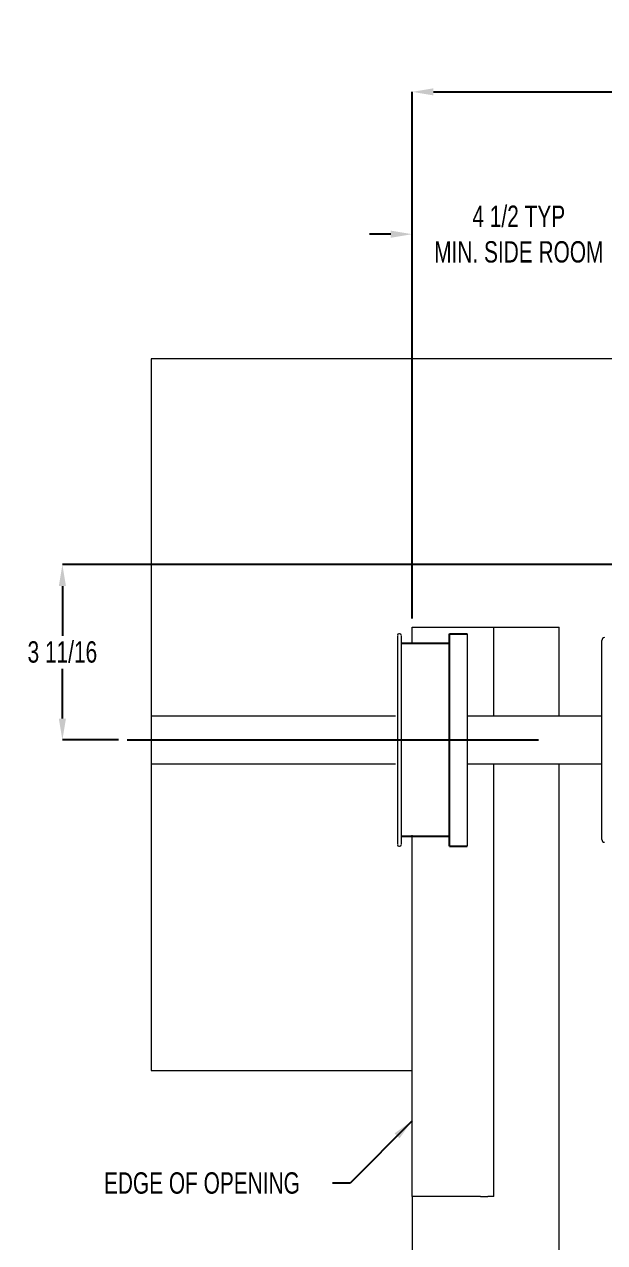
# Model space of a CAD drawing. Header units: inches. Extents: x 1.1 to 22.2, y 6.1 to 20.8.
# Drawn here: x 1.11 to 5.19, y 12.24 to 20.8 of the extents above; entities that cross this region are included whole.
import ezdxf

# ---------------------------------------------------------------- set-up
doc = ezdxf.new("R2010")
doc.units = ezdxf.units.IN
doc.header["$MEASUREMENT"] = 0
doc.header["$PDSIZE"] = -1
doc.layers.add('DIM', color=1, linetype='Continuous')
doc.styles.add('SLDTEXTSTYLE0', font='ARIAL.TTF', dxfattribs={"width": 0.7})
doc.styles.get("Standard").update_dxf_attribs({"font": 'ARIAL.TTF'})
doc.dimstyles.new('SLDDIMSTYLE0', dxfattribs={"dimtxt": 0.15, "dimasz": 0.15, "dimexe": 0, "dimexo": 0.0625, "dimgap": 0.0375, "dimtad": 0, "dimtih": 1, "dimtoh": 1, "dimdec": 0, "dimlfac": 3, "dimrnd": 1e-09, "dimzin": 12, "dimdsep": 46, "dimtxsty": 'SLDTEXTSTYLE0', "dimsah": 1, "dimcen": 0.09, "dimadec": 0, "dimazin": 0, "dimtfac": 1, "dimtdec": 0, "dimtofl": 0, "dimtmove": 0, "dimatfit": 3, "dimfxl": 0, "dimtolj": 1, "dimtzin": 12, "dimarcsym": 0})
doc.dimstyles.new('SLDDIMSTYLE1', dxfattribs={"dimtxt": 0.15, "dimasz": 0.15, "dimexe": 0, "dimexo": 0.0625, "dimgap": 0.0375, "dimtad": 0, "dimtih": 1, "dimtoh": 1, "dimdec": 0, "dimlfac": 3, "dimrnd": 1e-09, "dimzin": 12, "dimdsep": 46, "dimtxsty": 'SLDTEXTSTYLE0', "dimsah": 1, "dimcen": 0.09, "dimadec": 0, "dimazin": 0, "dimtfac": 1, "dimtdec": 0, "dimtofl": 0, "dimtmove": 0, "dimatfit": 3, "dimfxl": 0, "dimtolj": 1, "dimtzin": 12, "dimarcsym": 0})
doc.dimstyles.new('SLDDIMSTYLE2', dxfattribs={"dimtxt": 0.15, "dimasz": 0.15, "dimexe": 0, "dimexo": 0.0625, "dimgap": 0.0375, "dimtad": 0, "dimtih": 1, "dimtoh": 1, "dimdec": 0, "dimrnd": 1e-09, "dimzin": 0, "dimdsep": 46, "dimtxsty": 'Standard', "dimsah": 1, "dimcen": 0.09, "dimadec": 0, "dimazin": 0, "dimtfac": 1, "dimtdec": 0, "dimtofl": 0, "dimtmove": 0, "dimatfit": 3, "dimfxl": 0, "dimtolj": 1, "dimtzin": 0, "dimarcsym": 0})

# ---------------------------------------------------------------- blocks, each defined once
blk = doc.blocks.new('*D5')
at = {"layer": 'DEFPOINTS', "color": 0}
for p in [(6.8903, 17.0052), (1.382, 15.7736), (1.8382, 15.7736)]:
    blk.add_point(p, dxfattribs=at)
at = {"layer": 'DIM', "color": 0, "lineweight": -2}
for p, q in [((6.8278, 17.0052), (1.382, 17.0052)), ((1.382, 16.8552), (1.382, 16.5045)), ((1.382, 15.9236), (1.382, 16.2743)), ((1.7757, 15.7736), (1.382, 15.7736))]:
    blk.add_line(p, q, dxfattribs=at)
at = {"layer": 'DIM', "color": 0}
for points in [[(1.357, 16.8552), (1.407, 16.8552), (1.382, 17.0052)], [(1.357, 15.9236), (1.407, 15.9236), (1.382, 15.7736)]]:
    blk.add_solid(points, dxfattribs=at)
at = {"layer": 'DIM', "color": 0, "insert": (1.382, 16.467), "char_height": 0.15, "attachment_point": 2, "style": 'SLDTEXTSTYLE0'}
blk.add_mtext('\\A1;3 11/16', dxfattribs=at)
blk = doc.blocks.new('*D6')
at = {"color": 0, "linetype": 'ByBlock', "lineweight": -2}
for p, q in [((3.6903, 19.3268), (3.5403, 19.3268)), ((3.8403, 16.6277), (3.8403, 19.3268)), ((5.3403, 15.9826), (5.3403, 19.3268)), ((5.4903, 19.3268), (5.6403, 19.3268))]:
    blk.add_line(p, q, dxfattribs=at)
at = {"color": 0, "linetype": 'ByBlock'}
for points in [[(3.8403, 19.3268), (3.6903, 19.3018), (3.6903, 19.3518)], [(5.3403, 19.3268), (5.4903, 19.3018), (5.4903, 19.3518)]]:
    blk.add_solid(points, dxfattribs=at)
at = {"layer": 'DEFPOINTS', "color": 0, "linetype": 'ByBlock'}
for p in [(3.8403, 16.5652), (5.3403, 15.9201)]:
    blk.add_point(p, dxfattribs=at)
at = {"color": 0, "linetype": 'ByBlock', "insert": (4.5903, 19.3268), "char_height": 0.15, "attachment_point": 5, "style": 'SLDTEXTSTYLE0'}
blk.add_mtext('4 1/2 TYP\\PMIN. SIDE ROOM', dxfattribs=at)
blk = doc.blocks.new('*D7')
at = {"color": 0, "linetype": 'ByBlock', "lineweight": -2}
for p, q in [((3.8403, 16.6277), (3.8403, 20.3268)), ((3.9903, 20.3268), (6.8579, 20.3268)), ((10.5237, 20.3268), (7.6561, 20.3268)), ((10.6737, 16.5548), (10.6737, 20.3268))]:
    blk.add_line(p, q, dxfattribs=at)
at = {"color": 0, "linetype": 'ByBlock'}
for points in [[(3.8403, 20.3268), (3.9903, 20.3018), (3.9903, 20.3518)], [(10.6737, 20.3268), (10.5237, 20.3018), (10.5237, 20.3518)]]:
    blk.add_solid(points, dxfattribs=at)
at = {"layer": 'DEFPOINTS', "color": 0, "linetype": 'ByBlock'}
for p in [(3.8403, 16.5652), (10.6737, 16.4923)]:
    blk.add_point(p, dxfattribs=at)
at = {"color": 0, "linetype": 'ByBlock', "insert": (7.257, 20.3268), "char_height": 0.15, "attachment_point": 5, "style": 'SLDTEXTSTYLE0'}
blk.add_mtext('20 1/2 TYP\\PMIN.', dxfattribs=at)

msp = doc.modelspace()

# ---------------------------------------------------------------- linework, layer by layer
at = {"color": 7, "linetype": 'Continuous', "lineweight": 15}
for p, q in [((2.007016, 18.451794), (2.007016, 13.451794)), ((11.84035, 18.451794), (2.007016, 18.451794)), ((3.84035, 16.448645), (3.84035, 16.565237)), ((3.84035, 16.565237), (4.873683, 16.565237)), ((4.413683, 15.940237), (4.413683, 16.565237)), ((4.873683, 16.07814), (4.873683, 16.565237)), ((4.873683, 15.940237), (4.873683, 16.565237)), ((5.173683, 15.873631), (5.173683, 16.472321)), ((5.173683, 15.074821), (5.173683, 15.873631)), ((4.413683, 12.565237), (4.413683, 15.606904)), ((4.873683, 7.785128), (4.873683, 15.606904)), ((3.84035, 12.565237), (3.84035, 15.105897)), ((2.007016, 13.451794), (3.84035, 13.451794)), ((3.84035, 12.565237), (3.84035, 7.785128)), ((4.32035, 12.565237), (3.84035, 12.565237)), ((4.32035, 12.565237), (4.373683, 12.565237)), ((4.413683, 12.565237), (4.373683, 12.565237))]:
    msp.add_line(p, q, dxfattribs=at)
for p, q in [((4.102789, 15.027404), (4.102789, 16.519737)), ((4.102789, 16.519737), (4.22785, 16.519737)), ((4.102789, 16.451556), (3.763183, 16.451556)), ((4.102789, 15.09559), (3.763183, 15.09559)), ((4.102789, 15.027404), (4.22785, 15.027404))]:
    msp.add_line(p, q)
for centre, radius, start, end in [((3.74685, 16.509404), 0.010333, 90, 180), ((3.75285, 16.509404), 0.010333, 0, 90), ((5.193683, 16.472321), 0.02, 90, 180), ((5.193683, 15.074821), 0.02, 180, 270), ((3.74685, 15.037737), 0.010333, 180, 270), ((3.75285, 15.037737), 0.010333, 270, 0)]:
    msp.add_arc(centre, radius, start, end, dxfattribs=at)
for points in [[(3.75285, 16.519737), (3.74685, 16.519737)], [(3.723183, 15.940237), (2.007016, 15.940237)], [(4.84035, 15.940237), (4.22785, 15.940237)], [(5.173683, 15.940237), (4.519516, 15.940237)], [(2.007016, 15.606904), (3.723183, 15.606904)], [(4.22785, 15.606904), (4.84035, 15.606904)], [(4.519516, 15.606904), (5.173683, 15.606904)], [(3.74685, 15.027404), (3.75285, 15.027404)]]:
    msp.add_open_spline(points, degree=1, dxfattribs=at)
for points, knots in [([(4.22785, 16.519737), (4.22785, 16.221009), (4.22785, 16.16589), (4.22785, 16.074179), (4.22785, 15.976429), (4.22785, 15.875158), (4.22785, 15.772242), (4.22785, 15.669337), (4.22785, 15.568165), (4.22785, 15.470403), (4.22785, 15.377674), (4.22785, 15.291518), (4.22785, 15.213364), (4.22785, 15.144516), (4.22785, 15.086088), (4.22785, 15.049274), (4.22785, 15.031725), (4.22785, 15.027404)], [0.003029322, 0.003029322, 0.003029322, 0.003029322, 0.058242714, 0.116485391, 0.174728042, 0.232970726, 0.291213387, 0.349456066, 0.407698733, 0.46594142, 0.524184093, 0.582426767, 0.640669423, 0.698912111, 0.757154736, 0.815397427, 0.835988663, 0.835988663, 0.835988663, 0.835988663]), ([(3.736516, 16.508162), (3.736516, 16.50801), (3.736516, 16.50765), (3.736516, 16.492407), (3.736516, 16.464969), (3.736516, 16.425307), (3.736516, 16.374457), (3.736516, 16.313869), (3.736516, 16.265889), (3.736516, 16.241898)], [0, 0, 0, 0, 0.10842973, 0.25703595, 0.40561776, 0.55421485, 0.70282096, 0.85140284, 1, 1, 1, 1]), ([(3.763183, 16.508161), (3.763183, 16.50801), (3.763183, 16.50765), (3.763183, 16.492408), (3.763183, 16.464971), (3.763183, 16.425309), (3.763183, 16.374459), (3.763183, 16.313871), (3.763183, 16.26589), (3.763183, 16.241898)], [0, 0, 0, 0, 0.10842971, 0.25702648, 0.40560833, 0.55421484, 0.70281156, 0.85139346, 1, 1, 1, 1]), ([(3.736516, 16.241898), (3.736516, 16.216358), (3.736516, 16.165284), (3.736516, 16.079821), (3.736516, 15.989694), (3.736516, 15.895715), (3.736516, 15.799688), (3.736516, 15.703202), (3.736516, 15.607923), (3.736516, 15.515478), (3.736516, 15.427449), (3.736516, 15.345342), (3.736516, 15.270562), (3.736516, 15.204393), (3.736516, 15.147944), (3.736516, 15.102269), (3.736516, 15.06782), (3.736516, 15.046422), (3.736516, 15.036887), (3.736516, 15.038613), (3.736516, 15.03898)], [0, 0, 0, 0, 0.05790743, 0.11580515, 0.17370866, 0.23161594, 0.28951356, 0.34741728, 0.40532456, 0.46322235, 0.52112585, 0.57903308, 0.63693083, 0.6948345, 0.75274168, 0.81063945, 0.86854311, 0.92645035, 0.98434815, 1, 1, 1, 1]), ([(3.763183, 16.241898), (3.763183, 16.21636), (3.763183, 16.165287), (3.763183, 16.079825), (3.763183, 15.989698), (3.763183, 15.895719), (3.763183, 15.799691), (3.763183, 15.703206), (3.763183, 15.607927), (3.763183, 15.515482), (3.763183, 15.427453), (3.763183, 15.345346), (3.763183, 15.270565), (3.763183, 15.204396), (3.763183, 15.147946), (3.763183, 15.102271), (3.763183, 15.067821), (3.763183, 15.046422), (3.763183, 15.036888), (3.763183, 15.038613), (3.763183, 15.03898)], [0, 0, 0, 0, 0.05790364, 0.11580145, 0.17370865, 0.23161233, 0.28951005, 0.34741726, 0.40532098, 0.46321858, 0.52112583, 0.57902961, 0.6369272, 0.69483449, 0.75273812, 0.8106358, 0.8685431, 0.92644684, 0.9843445, 1, 1, 1, 1])]:
    msp.add_open_spline(points, degree=3, knots=knots, dxfattribs=at)
at = {"layer": 'DIM'}
msp.add_line((1.838154, 15.773571), (4.729316, 15.773571), dxfattribs=at)

# ---------------------------------------------------------------- texts
at = {"layer": 'DIM', "insert": (1.674229, 12.736216), "char_height": 0.15, "attachment_point": 1, "style": 'SLDTEXTSTYLE0'}
msp.add_mtext('EDGE OF OPENING', dxfattribs=at)

# ---------------------------------------------------------------- dimensions: what is measured, and where the dimension line sits
at = {"layer": 'DIM'}
for base, p2, text, dimstyle, picture, middle in [((10.673683, 20.326794), (10.673683, 16.492321), '<> TYP\\PMIN.', 'SLDDIMSTYLE0', '*D7', (7.257016, 20.326794)), ((5.34035, 19.326794), (5.34035, 15.920071), '<> TYP\\PMIN. SIDE ROOM', 'SLDDIMSTYLE1', '*D6', (4.59035, 19.326794))]:
    dim = msp.add_linear_dim(base=base, p1=(3.84035, 16.565237), p2=p2, text=text, dimstyle=dimstyle, override={"dimdec": 4, "dimlunit": 5, "dimfrac": 2}, dxfattribs=at)
    dim.commit()
    dim.dimension.update_dxf_attribs({"geometry": picture, "text_midpoint": middle})
dim = msp.add_linear_dim(base=(1.382016, 15.773571), p1=(6.89035, 17.005237), p2=(1.838154, 15.773571), angle=90, dimstyle='SLDDIMSTYLE0', override={"dimdec": 4, "dimlunit": 5, "dimfrac": 2}, dxfattribs=at)
dim.commit()
dim.dimension.update_dxf_attribs({"geometry": '*D5', "text_midpoint": (1.382016, 16.389404)})

# ---------------------------------------------------------------- leaders
msp.add_leader([(3.84035, 13.098951), (3.405463, 12.661074), (3.280463, 12.661074)], dimstyle='SLDDIMSTYLE2', override={"dimscale": 1, "dimgap": 0.0375, "dimtad": 0, "dimclrd": 0}, dxfattribs=at)

doc.saveas('drawing.dxf')
